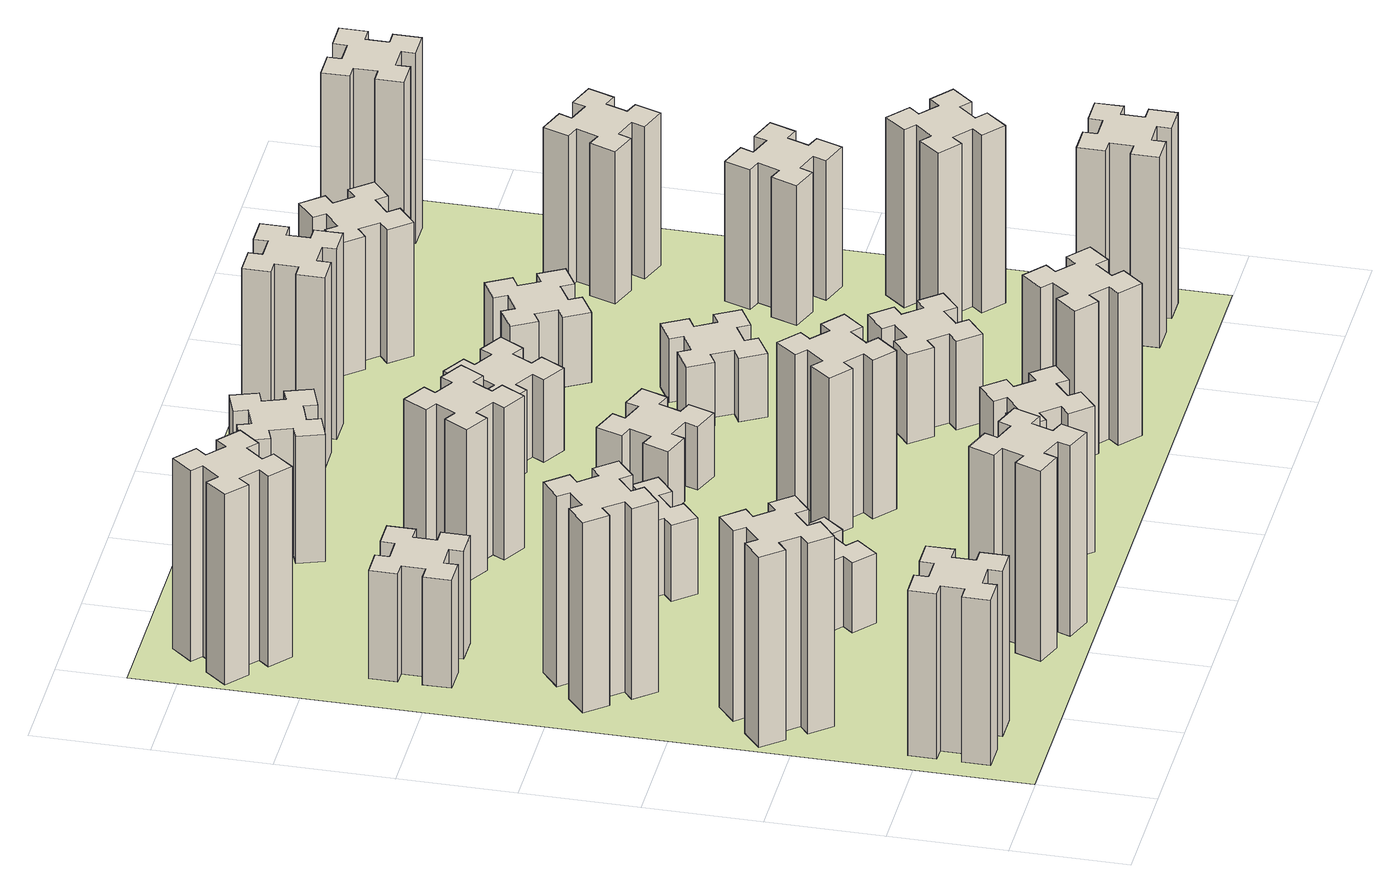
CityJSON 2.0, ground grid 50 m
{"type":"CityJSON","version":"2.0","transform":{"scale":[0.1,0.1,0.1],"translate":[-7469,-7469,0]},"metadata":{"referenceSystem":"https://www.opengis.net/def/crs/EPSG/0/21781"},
"CityObjects":{
"building1":{"type":"Building","attributes":{"class":"1000","function":"1000","usage":"1000","yearOfConstruction":2016,"roofType":"1000","measuredHeight":78,"storeysAboveGround":30,"storeysBelowGround":0},"geometry":[{"type":"Solid","lod":"1","boundaries":[[[[0,1,2,3,4,5,6,7,8,9,10,11,12,13,14,15,16,17,18,19]],[[17,16,20,21]],[[16,15,22,20]],[[15,14,23,22]],[[14,13,24,23]],[[13,12,25,24]],[[12,11,26,25]],[[11,10,27,26]],[[10,9,28,27]],[[9,8,29,28]],[[8,7,30,29]],[[7,6,31,30]],[[6,5,32,31]],[[5,4,33,32]],[[4,3,34,33]],[[3,2,35,34]],[[2,1,36,35]],[[1,0,37,36]],[[0,19,38,37]],[[19,18,39,38]],[[18,17,21,39]],[[24,25,26,27,28,29,30,31,32,33,34,35,36,37,38,39,21,20,22,23]]]]}]},
"building2":{"type":"Building","attributes":{"class":"1000","function":"1000","usage":"1000","yearOfConstruction":2016,"roofType":"1000","measuredHeight":90,"storeysAboveGround":30,"storeysBelowGround":0},"geometry":[{"type":"Solid","lod":"1","boundaries":[[[[40,41,42,43,44,45,46,47,48,49,50,51,52,53,54,55,56,57,58,59]],[[57,56,60,61]],[[56,55,62,60]],[[55,54,63,62]],[[54,53,64,63]],[[53,52,65,64]],[[52,51,66,65]],[[51,50,67,66]],[[50,49,68,67]],[[49,48,69,68]],[[48,47,70,69]],[[47,46,71,70]],[[46,45,72,71]],[[45,44,73,72]],[[44,43,74,73]],[[43,42,75,74]],[[42,41,76,75]],[[41,40,77,76]],[[40,59,78,77]],[[59,58,79,78]],[[58,57,61,79]],[[64,65,66,67,68,69,70,71,72,73,74,75,76,77,78,79,61,60,62,63]]]]}]},
"building3":{"type":"Building","attributes":{"class":"1000","function":"1000","usage":"1000","yearOfConstruction":2016,"roofType":"1000","measuredHeight":90,"storeysAboveGround":30,"storeysBelowGround":0},"geometry":[{"type":"Solid","lod":"1","boundaries":[[[[80,81,82,83,84,85,86,87,88,89,90,91,92,93,94,95,96,97,98,99]],[[97,96,100,101]],[[96,95,102,100]],[[95,94,103,102]],[[94,93,104,103]],[[93,92,105,104]],[[92,91,106,105]],[[91,90,107,106]],[[90,89,108,107]],[[89,88,109,108]],[[88,87,110,109]],[[87,86,111,110]],[[86,85,112,111]],[[85,84,113,112]],[[84,83,114,113]],[[83,82,115,114]],[[82,81,116,115]],[[81,80,117,116]],[[80,99,118,117]],[[99,98,119,118]],[[98,97,101,119]],[[104,105,106,107,108,109,110,111,112,113,114,115,116,117,118,119,101,100,102,103]]]]}]},
"building4":{"type":"Building","attributes":{"class":"1000","function":"1000","usage":"1000","yearOfConstruction":2016,"roofType":"1000","measuredHeight":51,"storeysAboveGround":30,"storeysBelowGround":0},"geometry":[{"type":"Solid","lod":"1","boundaries":[[[[120,121,122,123,124,125,126,127,128,129,130,131,132,133,134,135,136,137,138,139]],[[137,136,140,141]],[[136,135,142,140]],[[135,134,143,142]],[[134,133,144,143]],[[133,132,145,144]],[[132,131,146,145]],[[131,130,147,146]],[[130,129,148,147]],[[129,128,149,148]],[[128,127,150,149]],[[127,126,151,150]],[[126,125,152,151]],[[125,124,153,152]],[[124,123,154,153]],[[123,122,155,154]],[[122,121,156,155]],[[121,120,157,156]],[[120,139,158,157]],[[139,138,159,158]],[[138,137,141,159]],[[144,145,146,147,148,149,150,151,152,153,154,155,156,157,158,159,141,140,142,143]]]]}]},
"building5":{"type":"Building","attributes":{"class":"1000","function":"1000","usage":"1000","yearOfConstruction":2016,"roofType":"1000","measuredHeight":90,"storeysAboveGround":30,"storeysBelowGround":0},"geometry":[{"type":"Solid","lod":"1","boundaries":[[[[160,161,162,163,164,165,166,167,168,169,170,171,172,173,174,175,176,177,178,179]],[[177,176,180,181]],[[176,175,182,180]],[[175,174,183,182]],[[174,173,184,183]],[[173,172,185,184]],[[172,171,186,185]],[[171,170,187,186]],[[170,169,188,187]],[[169,168,189,188]],[[168,167,190,189]],[[167,166,191,190]],[[166,165,192,191]],[[165,164,193,192]],[[164,163,194,193]],[[163,162,195,194]],[[162,161,196,195]],[[161,160,197,196]],[[160,179,198,197]],[[179,178,199,198]],[[178,177,181,199]],[[184,185,186,187,188,189,190,191,192,193,194,195,196,197,198,199,181,180,182,183]]]]}]},
"building6":{"type":"Building","attributes":{"class":"1000","function":"1000","usage":"1000","yearOfConstruction":2016,"roofType":"1000","measuredHeight":90,"storeysAboveGround":30,"storeysBelowGround":0},"geometry":[{"type":"Solid","lod":"1","boundaries":[[[[200,201,202,203,204,205,206,207,208,209,210,211,212,213,214,215,216,217,218,219]],[[217,216,220,221]],[[216,215,222,220]],[[215,214,223,222]],[[214,213,224,223]],[[213,212,225,224]],[[212,211,226,225]],[[211,210,227,226]],[[210,209,228,227]],[[209,208,229,228]],[[208,207,230,229]],[[207,206,231,230]],[[206,205,232,231]],[[205,204,233,232]],[[204,203,234,233]],[[203,202,235,234]],[[202,201,236,235]],[[201,200,237,236]],[[200,219,238,237]],[[219,218,239,238]],[[218,217,221,239]],[[224,225,226,227,228,229,230,231,232,233,234,235,236,237,238,239,221,220,222,223]]]]}]},
"building7":{"type":"Building","attributes":{"class":"1000","function":"1000","usage":"1000","yearOfConstruction":2016,"roofType":"1000","measuredHeight":33,"storeysAboveGround":30,"storeysBelowGround":0},"geometry":[{"type":"Solid","lod":"1","boundaries":[[[[240,241,242,243,244,245,246,247,248,249,250,251,252,253,254,255,256,257,258,259]],[[257,256,260,261]],[[256,255,262,260]],[[255,254,263,262]],[[254,253,264,263]],[[253,252,265,264]],[[252,251,266,265]],[[251,250,267,266]],[[250,249,268,267]],[[249,248,269,268]],[[248,247,270,269]],[[247,246,271,270]],[[246,245,272,271]],[[245,244,273,272]],[[244,243,274,273]],[[243,242,275,274]],[[242,241,276,275]],[[241,240,277,276]],[[240,259,278,277]],[[259,258,279,278]],[[258,257,261,279]],[[264,265,266,267,268,269,270,271,272,273,274,275,276,277,278,279,261,260,262,263]]]]}]},
"building8":{"type":"Building","attributes":{"class":"1000","function":"1000","usage":"1000","yearOfConstruction":2016,"roofType":"1000","measuredHeight":36,"storeysAboveGround":30,"storeysBelowGround":0},"geometry":[{"type":"Solid","lod":"1","boundaries":[[[[280,281,282,283,284,285,286,287,288,289,290,291,292,293,294,295,296,297,298,299]],[[297,296,300,301]],[[296,295,302,300]],[[295,294,303,302]],[[294,293,304,303]],[[293,292,305,304]],[[292,291,306,305]],[[291,290,307,306]],[[290,289,308,307]],[[289,288,309,308]],[[288,287,310,309]],[[287,286,311,310]],[[286,285,312,311]],[[285,284,313,312]],[[284,283,314,313]],[[283,282,315,314]],[[282,281,316,315]],[[281,280,317,316]],[[280,299,318,317]],[[299,298,319,318]],[[298,297,301,319]],[[304,305,306,307,308,309,310,311,312,313,314,315,316,317,318,319,301,300,302,303]]]]}]},
"building9":{"type":"Building","attributes":{"class":"1000","function":"1000","usage":"1000","yearOfConstruction":2016,"roofType":"1000","measuredHeight":69,"storeysAboveGround":30,"storeysBelowGround":0},"geometry":[{"type":"Solid","lod":"1","boundaries":[[[[320,321,322,323,324,325,326,327,328,329,330,331,332,333,334,335,336,337,338,339]],[[337,336,340,341]],[[336,335,342,340]],[[335,334,343,342]],[[334,333,344,343]],[[333,332,345,344]],[[332,331,346,345]],[[331,330,347,346]],[[330,329,348,347]],[[329,328,349,348]],[[328,327,350,349]],[[327,326,351,350]],[[326,325,352,351]],[[325,324,353,352]],[[324,323,354,353]],[[323,322,355,354]],[[322,321,356,355]],[[321,320,357,356]],[[320,339,358,357]],[[339,338,359,358]],[[338,337,341,359]],[[344,345,346,347,348,349,350,351,352,353,354,355,356,357,358,359,341,340,342,343]]]]}]},
"building10":{"type":"Building","attributes":{"class":"1000","function":"1000","usage":"1000","yearOfConstruction":2016,"roofType":"1000","measuredHeight":72,"storeysAboveGround":30,"storeysBelowGround":0},"geometry":[{"type":"Solid","lod":"1","boundaries":[[[[360,361,362,363,364,365,366,367,368,369,370,371,372,373,374,375,376,377,378,379]],[[377,376,380,381]],[[376,375,382,380]],[[375,374,383,382]],[[374,373,384,383]],[[373,372,385,384]],[[372,371,386,385]],[[371,370,387,386]],[[370,369,388,387]],[[369,368,389,388]],[[368,367,390,389]],[[367,366,391,390]],[[366,365,392,391]],[[365,364,393,392]],[[364,363,394,393]],[[363,362,395,394]],[[362,361,396,395]],[[361,360,397,396]],[[360,379,398,397]],[[379,378,399,398]],[[378,377,381,399]],[[384,385,386,387,388,389,390,391,392,393,394,395,396,397,398,399,381,380,382,383]]]]}]},
"building11":{"type":"Building","attributes":{"class":"1000","function":"1000","usage":"1000","yearOfConstruction":2016,"roofType":"1000","measuredHeight":60,"storeysAboveGround":30,"storeysBelowGround":0},"geometry":[{"type":"Solid","lod":"1","boundaries":[[[[400,401,402,403,404,405,406,407,408,409,410,411,412,413,414,415,416,417,418,419]],[[417,416,420,421]],[[416,415,422,420]],[[415,414,423,422]],[[414,413,424,423]],[[413,412,425,424]],[[412,411,426,425]],[[411,410,427,426]],[[410,409,428,427]],[[409,408,429,428]],[[408,407,430,429]],[[407,406,431,430]],[[406,405,432,431]],[[405,404,433,432]],[[404,403,434,433]],[[403,402,435,434]],[[402,401,436,435]],[[401,400,437,436]],[[400,419,438,437]],[[419,418,439,438]],[[418,417,421,439]],[[424,425,426,427,428,429,430,431,432,433,434,435,436,437,438,439,421,420,422,423]]]]}]},
"building12":{"type":"Building","attributes":{"class":"1000","function":"1000","usage":"1000","yearOfConstruction":2016,"roofType":"1000","measuredHeight":75,"storeysAboveGround":30,"storeysBelowGround":0},"geometry":[{"type":"Solid","lod":"1","boundaries":[[[[440,441,442,443,444,445,446,447,448,449,450,451,452,453,454,455,456,457,458,459]],[[457,456,460,461]],[[456,455,462,460]],[[455,454,463,462]],[[454,453,464,463]],[[453,452,465,464]],[[452,451,466,465]],[[451,450,467,466]],[[450,449,468,467]],[[449,448,469,468]],[[448,447,470,469]],[[447,446,471,470]],[[446,445,472,471]],[[445,444,473,472]],[[444,443,474,473]],[[443,442,475,474]],[[442,441,476,475]],[[441,440,477,476]],[[440,459,478,477]],[[459,458,479,478]],[[458,457,461,479]],[[464,465,466,467,468,469,470,471,472,473,474,475,476,477,478,479,461,460,462,463]]]]}]},
"building13":{"type":"Building","attributes":{"class":"1000","function":"1000","usage":"1000","yearOfConstruction":2016,"roofType":"1000","measuredHeight":30,"storeysAboveGround":30,"storeysBelowGround":0},"geometry":[{"type":"Solid","lod":"1","boundaries":[[[[480,481,482,483,484,485,486,487,488,489,490,491,492,493,494,495,496,497,498,499]],[[497,496,500,501]],[[496,495,502,500]],[[495,494,503,502]],[[494,493,504,503]],[[493,492,505,504]],[[492,491,506,505]],[[491,490,507,506]],[[490,489,508,507]],[[489,488,509,508]],[[488,487,510,509]],[[487,486,511,510]],[[486,485,512,511]],[[485,484,513,512]],[[484,483,514,513]],[[483,482,515,514]],[[482,481,516,515]],[[481,480,517,516]],[[480,499,518,517]],[[499,498,519,518]],[[498,497,501,519]],[[504,505,506,507,508,509,510,511,512,513,514,515,516,517,518,519,501,500,502,503]]]]}]},
"building14":{"type":"Building","attributes":{"class":"1000","function":"1000","usage":"1000","yearOfConstruction":2016,"roofType":"1000","measuredHeight":72,"storeysAboveGround":30,"storeysBelowGround":0},"geometry":[{"type":"Solid","lod":"1","boundaries":[[[[520,521,522,523,524,525,526,527,528,529,530,531,532,533,534,535,536,537,538,539]],[[537,536,540,541]],[[536,535,542,540]],[[535,534,543,542]],[[534,533,544,543]],[[533,532,545,544]],[[532,531,546,545]],[[531,530,547,546]],[[530,529,548,547]],[[529,528,549,548]],[[528,527,550,549]],[[527,526,551,550]],[[526,525,552,551]],[[525,524,553,552]],[[524,523,554,553]],[[523,522,555,554]],[[522,521,556,555]],[[521,520,557,556]],[[520,539,558,557]],[[539,538,559,558]],[[538,537,541,559]],[[544,545,546,547,548,549,550,551,552,553,554,555,556,557,558,559,541,540,542,543]]]]}]},
"building15":{"type":"Building","attributes":{"class":"1000","function":"1000","usage":"1000","yearOfConstruction":2016,"roofType":"1000","measuredHeight":39,"storeysAboveGround":30,"storeysBelowGround":0},"geometry":[{"type":"Solid","lod":"1","boundaries":[[[[560,561,562,563,564,565,566,567,568,569,570,571,572,573,574,575,576,577,578,579]],[[577,576,580,581]],[[576,575,582,580]],[[575,574,583,582]],[[574,573,584,583]],[[573,572,585,584]],[[572,571,586,585]],[[571,570,587,586]],[[570,569,588,587]],[[569,568,589,588]],[[568,567,590,589]],[[567,566,591,590]],[[566,565,592,591]],[[565,564,593,592]],[[564,563,594,593]],[[563,562,595,594]],[[562,561,596,595]],[[561,560,597,596]],[[560,579,598,597]],[[579,578,599,598]],[[578,577,581,599]],[[584,585,586,587,588,589,590,591,592,593,594,595,596,597,598,599,581,580,582,583]]]]}]},
"building16":{"type":"Building","attributes":{"class":"1000","function":"1000","usage":"1000","yearOfConstruction":2016,"roofType":"1000","measuredHeight":90,"storeysAboveGround":30,"storeysBelowGround":0},"geometry":[{"type":"Solid","lod":"1","boundaries":[[[[600,601,602,603,604,605,606,607,608,609,610,611,612,613,614,615,616,617,618,619]],[[617,616,620,621]],[[616,615,622,620]],[[615,614,623,622]],[[614,613,624,623]],[[613,612,625,624]],[[612,611,626,625]],[[611,610,627,626]],[[610,609,628,627]],[[609,608,629,628]],[[608,607,630,629]],[[607,606,631,630]],[[606,605,632,631]],[[605,604,633,632]],[[604,603,634,633]],[[603,602,635,634]],[[602,601,636,635]],[[601,600,637,636]],[[600,619,638,637]],[[619,618,639,638]],[[618,617,621,639]],[[624,625,626,627,628,629,630,631,632,633,634,635,636,637,638,639,621,620,622,623]]]]}]},
"building17":{"type":"Building","attributes":{"class":"1000","function":"1000","usage":"1000","yearOfConstruction":2016,"roofType":"1000","measuredHeight":42,"storeysAboveGround":30,"storeysBelowGround":0},"geometry":[{"type":"Solid","lod":"1","boundaries":[[[[640,641,642,643,644,645,646,647,648,649,650,651,652,653,654,655,656,657,658,659]],[[657,656,660,661]],[[656,655,662,660]],[[655,654,663,662]],[[654,653,664,663]],[[653,652,665,664]],[[652,651,666,665]],[[651,650,667,666]],[[650,649,668,667]],[[649,648,669,668]],[[648,647,670,669]],[[647,646,671,670]],[[646,645,672,671]],[[645,644,673,672]],[[644,643,674,673]],[[643,642,675,674]],[[642,641,676,675]],[[641,640,677,676]],[[640,659,678,677]],[[659,658,679,678]],[[658,657,661,679]],[[664,665,666,667,668,669,670,671,672,673,674,675,676,677,678,679,661,660,662,663]]]]}]},
"building18":{"type":"Building","attributes":{"class":"1000","function":"1000","usage":"1000","yearOfConstruction":2016,"roofType":"1000","measuredHeight":30,"storeysAboveGround":30,"storeysBelowGround":0},"geometry":[{"type":"Solid","lod":"1","boundaries":[[[[680,681,682,683,684,685,686,687,688,689,690,691,692,693,694,695,696,697,698,699]],[[697,696,700,701]],[[696,695,702,700]],[[695,694,703,702]],[[694,693,704,703]],[[693,692,705,704]],[[692,691,706,705]],[[691,690,707,706]],[[690,689,708,707]],[[689,688,709,708]],[[688,687,710,709]],[[687,686,711,710]],[[686,685,712,711]],[[685,684,713,712]],[[684,683,714,713]],[[683,682,715,714]],[[682,681,716,715]],[[681,680,717,716]],[[680,699,718,717]],[[699,698,719,718]],[[698,697,701,719]],[[704,705,706,707,708,709,710,711,712,713,714,715,716,717,718,719,701,700,702,703]]]]}]},
"building19":{"type":"Building","attributes":{"class":"1000","function":"1000","usage":"1000","yearOfConstruction":2016,"roofType":"1000","measuredHeight":33,"storeysAboveGround":30,"storeysBelowGround":0},"geometry":[{"type":"Solid","lod":"1","boundaries":[[[[720,721,722,723,724,725,726,727,728,729,730,731,732,733,734,735,736,737,738,739]],[[737,736,740,741]],[[736,735,742,740]],[[735,734,743,742]],[[734,733,744,743]],[[733,732,745,744]],[[732,731,746,745]],[[731,730,747,746]],[[730,729,748,747]],[[729,728,749,748]],[[728,727,750,749]],[[727,726,751,750]],[[726,725,752,751]],[[725,724,753,752]],[[724,723,754,753]],[[723,722,755,754]],[[722,721,756,755]],[[721,720,757,756]],[[720,739,758,757]],[[739,738,759,758]],[[738,737,741,759]],[[744,745,746,747,748,749,750,751,752,753,754,755,756,757,758,759,741,740,742,743]]]]}]},
"building20":{"type":"Building","attributes":{"class":"1000","function":"1000","usage":"1000","yearOfConstruction":2016,"roofType":"1000","measuredHeight":90,"storeysAboveGround":30,"storeysBelowGround":0},"geometry":[{"type":"Solid","lod":"1","boundaries":[[[[760,761,762,763,764,765,766,767,768,769,770,771,772,773,774,775,776,777,778,779]],[[777,776,780,781]],[[776,775,782,780]],[[775,774,783,782]],[[774,773,784,783]],[[773,772,785,784]],[[772,771,786,785]],[[771,770,787,786]],[[770,769,788,787]],[[769,768,789,788]],[[768,767,790,789]],[[767,766,791,790]],[[766,765,792,791]],[[765,764,793,792]],[[764,763,794,793]],[[763,762,795,794]],[[762,761,796,795]],[[761,760,797,796]],[[760,779,798,797]],[[779,778,799,798]],[[778,777,781,799]],[[784,785,786,787,788,789,790,791,792,793,794,795,796,797,798,799,781,780,782,783]]]]}]},
"building21":{"type":"Building","attributes":{"class":"1000","function":"1000","usage":"1000","yearOfConstruction":2016,"roofType":"1000","measuredHeight":63,"storeysAboveGround":30,"storeysBelowGround":0},"geometry":[{"type":"Solid","lod":"1","boundaries":[[[[800,801,802,803,804,805,806,807,808,809,810,811,812,813,814,815,816,817,818,819]],[[817,816,820,821]],[[816,815,822,820]],[[815,814,823,822]],[[814,813,824,823]],[[813,812,825,824]],[[812,811,826,825]],[[811,810,827,826]],[[810,809,828,827]],[[809,808,829,828]],[[808,807,830,829]],[[807,806,831,830]],[[806,805,832,831]],[[805,804,833,832]],[[804,803,834,833]],[[803,802,835,834]],[[802,801,836,835]],[[801,800,837,836]],[[800,819,838,837]],[[819,818,839,838]],[[818,817,821,839]],[[824,825,826,827,828,829,830,831,832,833,834,835,836,837,838,839,821,820,822,823]]]]}]},
"building22":{"type":"Building","attributes":{"class":"1000","function":"1000","usage":"1000","yearOfConstruction":2016,"roofType":"1000","measuredHeight":84,"storeysAboveGround":30,"storeysBelowGround":0},"geometry":[{"type":"Solid","lod":"1","boundaries":[[[[840,841,842,843,844,845,846,847,848,849,850,851,852,853,854,855,856,857,858,859]],[[857,856,860,861]],[[856,855,862,860]],[[855,854,863,862]],[[854,853,864,863]],[[853,852,865,864]],[[852,851,866,865]],[[851,850,867,866]],[[850,849,868,867]],[[849,848,869,868]],[[848,847,870,869]],[[847,846,871,870]],[[846,845,872,871]],[[845,844,873,872]],[[844,843,874,873]],[[843,842,875,874]],[[842,841,876,875]],[[841,840,877,876]],[[840,859,878,877]],[[859,858,879,878]],[[858,857,861,879]],[[864,865,866,867,868,869,870,871,872,873,874,875,876,877,878,879,861,860,862,863]]]]}]},
"building23":{"type":"Building","attributes":{"class":"1000","function":"1000","usage":"1000","yearOfConstruction":2016,"roofType":"1000","measuredHeight":66,"storeysAboveGround":30,"storeysBelowGround":0},"geometry":[{"type":"Solid","lod":"1","boundaries":[[[[880,881,882,883,884,885,886,887,888,889,890,891,892,893,894,895,896,897,898,899]],[[897,896,900,901]],[[896,895,902,900]],[[895,894,903,902]],[[894,893,904,903]],[[893,892,905,904]],[[892,891,906,905]],[[891,890,907,906]],[[890,889,908,907]],[[889,888,909,908]],[[888,887,910,909]],[[887,886,911,910]],[[886,885,912,911]],[[885,884,913,912]],[[884,883,914,913]],[[883,882,915,914]],[[882,881,916,915]],[[881,880,917,916]],[[880,899,918,917]],[[899,898,919,918]],[[898,897,901,919]],[[904,905,906,907,908,909,910,911,912,913,914,915,916,917,918,919,901,900,902,903]]]]}]},
"building24":{"type":"Building","attributes":{"class":"1000","function":"1000","usage":"1000","yearOfConstruction":2016,"roofType":"1000","measuredHeight":72,"storeysAboveGround":30,"storeysBelowGround":0},"geometry":[{"type":"Solid","lod":"1","boundaries":[[[[920,921,922,923,924,925,926,927,928,929,930,931,932,933,934,935,936,937,938,939]],[[937,936,940,941]],[[936,935,942,940]],[[935,934,943,942]],[[934,933,944,943]],[[933,932,945,944]],[[932,931,946,945]],[[931,930,947,946]],[[930,929,948,947]],[[929,928,949,948]],[[928,927,950,949]],[[927,926,951,950]],[[926,925,952,951]],[[925,924,953,952]],[[924,923,954,953]],[[923,922,955,954]],[[922,921,956,955]],[[921,920,957,956]],[[920,939,958,957]],[[939,938,959,958]],[[938,937,941,959]],[[944,945,946,947,948,949,950,951,952,953,954,955,956,957,958,959,941,940,942,943]]]]}]},
"building25":{"type":"Building","attributes":{"class":"1000","function":"1000","usage":"1000","yearOfConstruction":2016,"roofType":"1000","measuredHeight":90,"storeysAboveGround":30,"storeysBelowGround":0},"geometry":[{"type":"Solid","lod":"1","boundaries":[[[[960,961,962,963,964,965,966,967,968,969,970,971,972,973,974,975,976,977,978,979]],[[977,976,980,981]],[[976,975,982,980]],[[975,974,983,982]],[[974,973,984,983]],[[973,972,985,984]],[[972,971,986,985]],[[971,970,987,986]],[[970,969,988,987]],[[969,968,989,988]],[[968,967,990,989]],[[967,966,991,990]],[[966,965,992,991]],[[965,964,993,992]],[[964,963,994,993]],[[963,962,995,994]],[[962,961,996,995]],[[961,960,997,996]],[[960,979,998,997]],[[979,978,999,998]],[[978,977,981,999]],[[984,985,986,987,988,989,990,991,992,993,994,995,996,997,998,999,981,980,982,983]]]]}]},
"landuse1":{"type":"LandUse","attributes":{"name":"plot1","function":"1010"},"geometry":[{"type":"MultiSurface","lod":"1","boundaries":[[[1000,1001,1002,1003]]]}]}
},
"vertices":[
[165,425,0],[165,325,0],[105,325,0],[105,205,0],[225,205,0],[225,265,0],[325,265,0],[325,205,0],[445,205,0],[445,325,0],[385,325,0],[385,425,0],[445,425,0],[445,545,0],[325,545,0],[325,485,0],[225,485,0],[225,545,0],[105,545,0],[105,425,0],[225,485,780],[225,545,780],[325,485,780],[325,545,780],[445,545,780],[445,425,780],[385,425,780],[385,325,780],[445,325,780],[445,205,780],[325,205,780],[325,265,780],[225,265,780],[225,205,780],[105,205,780],[105,325,780],[165,325,780],[165,425,780],[105,425,780],[105,545,780],
[392,1148,0],[327,1224,0],[373,1263,0],[296,1355,0],[204,1278,0],[243,1232,0],[166,1167,0],[128,1213,0],[36,1136,0],[113,1044,0],[159,1083,0],[223,1006,0],[177,968,0],[254,876,0],[346,953,0],[308,999,0],[384,1063,0],[423,1017,0],[515,1094,0],[438,1186,0],[384,1063,900],[423,1017,900],[308,999,900],[346,953,900],[254,876,900],[177,968,900],[223,1006,900],[159,1083,900],[113,1044,900],[36,1136,900],[128,1213,900],[166,1167,900],[243,1232,900],[204,1278,900],[296,1355,900],[373,1263,900],[327,1224,900],[392,1148,900],[438,1186,900],[515,1094,900],
[492,1888,0],[427,1964,0],[473,2003,0],[396,2095,0],[304,2018,0],[343,1972,0],[266,1907,0],[228,1953,0],[136,1876,0],[213,1784,0],[259,1823,0],[323,1746,0],[277,1708,0],[354,1616,0],[446,1693,0],[408,1739,0],[484,1803,0],[523,1757,0],[615,1834,0],[538,1926,0],[484,1803,900],[523,1757,900],[408,1739,900],[446,1693,900],[354,1616,900],[277,1708,900],[323,1746,900],[259,1823,900],[213,1784,900],[136,1876,900],[228,1953,900],[266,1907,900],[343,1972,900],[304,2018,900],[396,2095,900],[473,2003,900],[427,1964,900],[492,1888,900],[538,1926,900],[615,1834,900],
[485,2545,0],[485,2645,0],[545,2645,0],[545,2765,0],[425,2765,0],[425,2705,0],[325,2705,0],[325,2765,0],[205,2765,0],[205,2645,0],[265,2645,0],[265,2545,0],[205,2545,0],[205,2425,0],[325,2425,0],[325,2485,0],[425,2485,0],[425,2425,0],[545,2425,0],[545,2545,0],[425,2485,510],[425,2425,510],[325,2485,510],[325,2425,510],[205,2425,510],[205,2545,510],[265,2545,510],[265,2645,510],[205,2645,510],[205,2765,510],[325,2765,510],[325,2705,510],[425,2705,510],[425,2765,510],[545,2765,510],[545,2645,510],[485,2645,510],[485,2545,510],[545,2545,510],[545,2425,510],
[1029,360,0],[995,266,0],[939,287,0],[897,174,0],[1010,133,0],[1031,189,0],[1125,155,0],[1104,99,0],[1217,57,0],[1258,170,0],[1202,191,0],[1236,285,0],[1292,264,0],[1333,377,0],[1220,418,0],[1200,362,0],[1106,396,0],[1127,452,0],[1014,493,0],[973,380,0],[1106,396,900],[1127,452,900],[1200,362,900],[1220,418,900],[1333,377,900],[1292,264,900],[1236,285,900],[1202,191,900],[1258,170,900],[1217,57,900],[1104,99,900],[1125,155,900],[1031,189,900],[1010,133,900],[897,174,900],[939,287,900],[995,266,900],[1029,360,900],[973,380,900],[1014,493,900],
[384,3387,0],[308,3452,0],[346,3498,0],[254,3575,0],[177,3483,0],[223,3444,0],[159,3368,0],[113,3406,0],[36,3314,0],[128,3237,0],[166,3283,0],[243,3219,0],[204,3173,0],[296,3096,0],[373,3188,0],[327,3226,0],[392,3303,0],[438,3264,0],[515,3356,0],[423,3433,0],[392,3303,900],[438,3264,900],[327,3226,900],[373,3188,900],[296,3096,900],[204,3173,900],[243,3219,900],[166,3283,900],[128,3237,900],[36,3314,900],[113,3406,900],[159,3368,900],[223,3444,900],[177,3483,900],[254,3575,900],[346,3498,900],[308,3452,900],[384,3387,900],[423,3433,900],[515,3356,900],
[963,1224,0],[899,1148,0],[853,1186,0],[776,1094,0],[868,1017,0],[906,1063,0],[983,999,0],[944,953,0],[1036,876,0],[1113,968,0],[1067,1006,0],[1132,1083,0],[1178,1044,0],[1255,1136,0],[1163,1213,0],[1124,1167,0],[1048,1232,0],[1086,1278,0],[994,1355,0],[917,1263,0],[1048,1232,330],[1086,1278,330],[1124,1167,330],[1163,1213,330],[1255,1136,330],[1178,1044,330],[1132,1083,330],[1067,1006,330],[1113,968,330],[1036,876,330],[944,953,330],[983,999,330],[906,1063,330],[868,1017,330],[776,1094,330],[853,1186,330],[899,1148,330],[963,1224,330],[917,1263,330],[994,1355,330],
[1083,1972,0],[1006,1907,0],[968,1953,0],[876,1876,0],[953,1784,0],[999,1823,0],[1063,1746,0],[1017,1708,0],[1094,1616,0],[1186,1693,0],[1148,1739,0],[1224,1803,0],[1263,1757,0],[1355,1834,0],[1278,1926,0],[1232,1888,0],[1167,1964,0],[1213,2003,0],[1136,2095,0],[1044,2018,0],[1167,1964,360],[1213,2003,360],[1232,1888,360],[1278,1926,360],[1355,1834,360],[1263,1757,360],[1224,1803,360],[1148,1739,360],[1186,1693,360],[1094,1616,360],[1017,1708,360],[1063,1746,360],[999,1823,360],[953,1784,360],[876,1876,360],[968,1953,360],[1006,1907,360],[1083,1972,360],[1044,2018,360],[1136,2095,360],
[1639,343,0],[1703,266,0],[1657,228,0],[1734,136,0],[1826,213,0],[1788,259,0],[1864,323,0],[1903,277,0],[1995,354,0],[1918,446,0],[1872,408,0],[1807,484,0],[1853,523,0],[1776,615,0],[1684,538,0],[1723,492,0],[1646,427,0],[1608,473,0],[1516,396,0],[1593,304,0],[1646,427,690],[1608,473,690],[1723,492,690],[1684,538,690],[1776,615,690],[1853,523,690],[1807,484,690],[1872,408,690],[1918,446,690],[1995,354,690],[1903,277,690],[1864,323,690],[1788,259,690],[1826,213,690],[1734,136,690],[1657,228,690],[1703,266,690],[1639,343,690],[1593,304,690],[1516,396,690],
[1314,2666,0],[1227,2716,0],[1257,2768,0],[1153,2828,0],[1093,2724,0],[1145,2694,0],[1095,2607,0],[1043,2637,0],[983,2533,0],[1087,2473,0],[1117,2525,0],[1204,2475,0],[1174,2423,0],[1278,2363,0],[1338,2467,0],[1286,2497,0],[1336,2584,0],[1388,2554,0],[1448,2658,0],[1344,2718,0],[1336,2584,720],[1388,2554,720],[1286,2497,720],[1338,2467,720],[1278,2363,720],[1174,2423,720],[1204,2475,720],[1117,2525,720],[1087,2473,720],[983,2533,720],[1043,2637,720],[1095,2607,720],[1145,2694,720],[1093,2724,720],[1153,2828,720],[1257,2768,720],[1227,2716,720],[1314,2666,720],[1344,2718,720],[1448,2658,720],
[1125,3456,0],[1031,3422,0],[1010,3478,0],[897,3437,0],[939,3324,0],[995,3345,0],[1029,3251,0],[973,3230,0],[1014,3117,0],[1127,3159,0],[1106,3215,0],[1200,3249,0],[1220,3193,0],[1333,3234,0],[1292,3347,0],[1236,3326,0],[1202,3420,0],[1258,3440,0],[1217,3553,0],[1104,3512,0],[1202,3420,600],[1258,3440,600],[1236,3326,600],[1292,3347,600],[1333,3234,600],[1220,3193,600],[1200,3249,600],[1106,3215,600],[1127,3159,600],[1014,3117,600],[973,3230,600],[1029,3251,600],[995,3345,600],[939,3324,600],[897,3437,600],[1010,3478,600],[1031,3422,600],[1125,3456,600],[1104,3512,600],[1217,3553,600],
[1803,1324,0],[1739,1248,0],[1693,1286,0],[1616,1194,0],[1708,1117,0],[1746,1163,0],[1823,1099,0],[1784,1053,0],[1876,976,0],[1953,1068,0],[1907,1106,0],[1972,1183,0],[2018,1144,0],[2095,1236,0],[2003,1313,0],[1964,1267,0],[1888,1332,0],[1926,1378,0],[1834,1455,0],[1757,1363,0],[1888,1332,750],[1926,1378,750],[1964,1267,750],[2003,1313,750],[2095,1236,750],[2018,1144,750],[1972,1183,750],[1907,1106,750],[1953,1068,750],[1876,976,750],[1784,1053,750],[1823,1099,750],[1746,1163,750],[1708,1117,750],[1616,1194,750],[1693,1286,750],[1739,1248,750],[1803,1324,750],[1757,1363,750],[1834,1455,750],
[1769,2040,0],[1735,1946,0],[1679,1967,0],[1637,1854,0],[1750,1813,0],[1771,1869,0],[1865,1835,0],[1844,1779,0],[1957,1737,0],[1998,1850,0],[1942,1871,0],[1976,1965,0],[2032,1944,0],[2073,2057,0],[1960,2098,0],[1940,2042,0],[1846,2076,0],[1867,2132,0],[1754,2173,0],[1713,2060,0],[1846,2076,300],[1867,2132,300],[1940,2042,300],[1960,2098,300],[2073,2057,300],[2032,1944,300],[1976,1965,300],[1942,1871,300],[1998,1850,300],[1957,1737,300],[1844,1779,300],[1865,1835,300],[1771,1869,300],[1750,1813,300],[1637,1854,300],[1679,1967,300],[1735,1946,300],[1769,2040,300],[1713,2060,300],[1754,2173,300],
[2486,323,0],[2563,259,0],[2524,213,0],[2616,136,0],[2693,228,0],[2647,266,0],[2712,343,0],[2758,304,0],[2835,396,0],[2743,473,0],[2704,427,0],[2628,492,0],[2666,538,0],[2574,615,0],[2497,523,0],[2543,484,0],[2479,408,0],[2433,446,0],[2356,354,0],[2448,277,0],[2479,408,720],[2433,446,720],[2543,484,720],[2497,523,720],[2574,615,720],[2666,538,720],[2628,492,720],[2704,427,720],[2743,473,720],[2835,396,720],[2758,304,720],[2712,343,720],[2647,266,720],[2693,228,720],[2616,136,720],[2524,213,720],[2563,259,720],[2486,323,720],[2448,277,720],[2356,354,720],
[2026,2497,0],[2076,2584,0],[2128,2554,0],[2188,2658,0],[2084,2718,0],[2054,2666,0],[1967,2716,0],[1997,2768,0],[1893,2828,0],[1833,2724,0],[1885,2694,0],[1835,2607,0],[1783,2637,0],[1723,2533,0],[1827,2473,0],[1857,2525,0],[1944,2475,0],[1914,2423,0],[2018,2363,0],[2078,2467,0],[1944,2475,390],[1914,2423,390],[1857,2525,390],[1827,2473,390],[1723,2533,390],[1783,2637,390],[1835,2607,390],[1885,2694,390],[1833,2724,390],[1893,2828,390],[1997,2768,390],[1967,2716,390],[2054,2666,390],[2084,2718,390],[2188,2658,390],[2128,2554,390],[2076,2584,390],[2026,2497,390],[2078,2467,390],[2018,2363,390],
[1965,3385,0],[1965,3485,0],[2025,3485,0],[2025,3605,0],[1905,3605,0],[1905,3545,0],[1805,3545,0],[1805,3605,0],[1685,3605,0],[1685,3485,0],[1745,3485,0],[1745,3385,0],[1685,3385,0],[1685,3265,0],[1805,3265,0],[1805,3325,0],[1905,3325,0],[1905,3265,0],[2025,3265,0],[2025,3385,0],[1905,3325,900],[1905,3265,900],[1805,3325,900],[1805,3265,900],[1685,3265,900],[1685,3385,900],[1745,3385,900],[1745,3485,900],[1685,3485,900],[1685,3605,900],[1805,3605,900],[1805,3545,900],[1905,3545,900],[1905,3605,900],[2025,3605,900],[2025,3485,900],[1965,3485,900],[1965,3385,900],[2025,3385,900],[2025,3265,900],
[2563,1132,0],[2486,1067,0],[2448,1113,0],[2356,1036,0],[2433,944,0],[2479,983,0],[2543,906,0],[2497,868,0],[2574,776,0],[2666,853,0],[2628,899,0],[2704,963,0],[2743,917,0],[2835,994,0],[2758,1086,0],[2712,1048,0],[2647,1124,0],[2693,1163,0],[2616,1255,0],[2524,1178,0],[2647,1124,420],[2693,1163,420],[2712,1048,420],[2758,1086,420],[2835,994,420],[2743,917,420],[2704,963,420],[2628,899,420],[2666,853,420],[2574,776,420],[2497,868,420],[2543,906,420],[2479,983,420],[2433,944,420],[2356,1036,420],[2448,1113,420],[2486,1067,420],[2563,1132,420],[2524,1178,420],[2616,1255,420],
[2375,1844,0],[2425,1757,0],[2373,1727,0],[2433,1623,0],[2537,1683,0],[2507,1735,0],[2594,1785,0],[2624,1733,0],[2728,1793,0],[2668,1897,0],[2616,1867,0],[2566,1954,0],[2618,1984,0],[2558,2088,0],[2454,2028,0],[2484,1976,0],[2397,1926,0],[2367,1978,0],[2263,1918,0],[2323,1814,0],[2397,1926,300],[2367,1978,300],[2484,1976,300],[2454,2028,300],[2558,2088,300],[2618,1984,300],[2566,1954,300],[2616,1867,300],[2668,1897,300],[2728,1793,300],[2624,1733,300],[2594,1785,300],[2507,1735,300],[2537,1683,300],[2433,1623,300],[2373,1727,300],[2425,1757,300],[2375,1844,300],[2323,1814,300],[2263,1918,300],
[2475,2584,0],[2525,2497,0],[2473,2467,0],[2533,2363,0],[2637,2423,0],[2607,2475,0],[2694,2525,0],[2724,2473,0],[2828,2533,0],[2768,2637,0],[2716,2607,0],[2666,2694,0],[2718,2724,0],[2658,2828,0],[2554,2768,0],[2584,2716,0],[2497,2666,0],[2467,2718,0],[2363,2658,0],[2423,2554,0],[2497,2666,330],[2467,2718,330],[2584,2716,330],[2554,2768,330],[2658,2828,330],[2718,2724,330],[2666,2694,330],[2716,2607,330],[2768,2637,330],[2828,2533,330],[2724,2473,330],[2694,2525,330],[2607,2475,330],[2637,2423,330],[2533,2363,330],[2473,2467,330],[2525,2497,330],[2475,2584,330],[2423,2554,330],[2363,2658,330],
[3485,485,0],[3385,485,0],[3385,545,0],[3265,545,0],[3265,425,0],[3325,425,0],[3325,325,0],[3265,325,0],[3265,205,0],[3385,205,0],[3385,265,0],[3485,265,0],[3485,205,0],[3605,205,0],[3605,325,0],[3545,325,0],[3545,425,0],[3605,425,0],[3605,545,0],[3485,545,0],[3545,425,900],[3605,425,900],[3545,325,900],[3605,325,900],[3605,205,900],[3485,205,900],[3485,265,900],[3385,265,900],[3385,205,900],[3265,205,900],[3265,325,900],[3325,325,900],[3325,425,900],[3265,425,900],[3265,545,900],[3385,545,900],[3385,485,900],[3485,485,900],[3485,545,900],[3605,545,900],
[2712,3368,0],[2647,3444,0],[2693,3483,0],[2616,3575,0],[2524,3498,0],[2563,3452,0],[2486,3387,0],[2448,3433,0],[2356,3356,0],[2433,3264,0],[2479,3303,0],[2543,3226,0],[2497,3188,0],[2574,3096,0],[2666,3173,0],[2628,3219,0],[2704,3283,0],[2743,3237,0],[2835,3314,0],[2758,3406,0],[2704,3283,630],[2743,3237,630],[2628,3219,630],[2666,3173,630],[2574,3096,630],[2497,3188,630],[2543,3226,630],[2479,3303,630],[2433,3264,630],[2356,3356,630],[2448,3433,630],[2486,3387,630],[2563,3452,630],[2524,3498,630],[2616,3575,630],[2693,3483,630],[2647,3444,630],[2712,3368,630],[2758,3406,630],[2835,3314,630],
[3487,1006,0],[3552,1083,0],[3598,1044,0],[3675,1136,0],[3583,1213,0],[3544,1167,0],[3468,1232,0],[3506,1278,0],[3414,1355,0],[3337,1263,0],[3383,1224,0],[3319,1148,0],[3273,1186,0],[3196,1094,0],[3288,1017,0],[3326,1063,0],[3403,999,0],[3364,953,0],[3456,876,0],[3533,968,0],[3403,999,840],[3364,953,840],[3326,1063,840],[3288,1017,840],[3196,1094,840],[3273,1186,840],[3319,1148,840],[3383,1224,840],[3337,1263,840],[3414,1355,840],[3506,1278,840],[3468,1232,840],[3544,1167,840],[3583,1213,840],[3675,1136,840],[3598,1044,840],[3552,1083,840],[3487,1006,840],[3533,968,840],[3456,876,840],
[3420,1842,0],[3326,1876,0],[3347,1932,0],[3234,1973,0],[3193,1860,0],[3249,1840,0],[3215,1746,0],[3159,1767,0],[3117,1654,0],[3230,1613,0],[3251,1669,0],[3345,1635,0],[3324,1579,0],[3437,1537,0],[3478,1650,0],[3422,1671,0],[3456,1765,0],[3512,1744,0],[3553,1857,0],[3440,1898,0],[3456,1765,660],[3512,1744,660],[3422,1671,660],[3478,1650,660],[3437,1537,660],[3324,1579,660],[3345,1635,660],[3251,1669,660],[3230,1613,660],[3117,1654,660],[3159,1767,660],[3215,1746,660],[3249,1840,660],[3193,1860,660],[3234,1973,660],[3347,1932,660],[3326,1876,660],[3420,1842,660],[3440,1898,660],[3553,1857,660],
[3420,2582,0],[3326,2616,0],[3347,2672,0],[3234,2713,0],[3193,2600,0],[3249,2580,0],[3215,2486,0],[3159,2507,0],[3117,2394,0],[3230,2353,0],[3251,2409,0],[3345,2375,0],[3324,2319,0],[3437,2277,0],[3478,2390,0],[3422,2411,0],[3456,2505,0],[3512,2484,0],[3553,2597,0],[3440,2638,0],[3456,2505,720],[3512,2484,720],[3422,2411,720],[3478,2390,720],[3437,2277,720],[3324,2319,720],[3345,2375,720],[3251,2409,720],[3230,2353,720],[3117,2394,720],[3159,2507,720],[3215,2486,720],[3249,2580,720],[3193,2600,720],[3234,2713,720],[3347,2672,720],[3326,2616,720],[3420,2582,720],[3440,2638,720],[3553,2597,720],
[3285,3325,0],[3385,3325,0],[3385,3265,0],[3505,3265,0],[3505,3385,0],[3445,3385,0],[3445,3485,0],[3505,3485,0],[3505,3605,0],[3385,3605,0],[3385,3545,0],[3285,3545,0],[3285,3605,0],[3165,3605,0],[3165,3485,0],[3225,3485,0],[3225,3385,0],[3165,3385,0],[3165,3265,0],[3285,3265,0],[3225,3385,900],[3165,3385,900],[3225,3485,900],[3165,3485,900],[3165,3605,900],[3285,3605,900],[3285,3545,900],[3385,3545,900],[3385,3605,900],[3505,3605,900],[3505,3485,900],[3445,3485,900],[3445,3385,900],[3505,3385,900],[3505,3265,900],[3385,3265,900],[3385,3325,900],[3285,3325,900],[3285,3265,900],[3165,3265,900],
[5,3705,0],[3705,3705,0],[3705,5,0],[5,5,0]
]}
